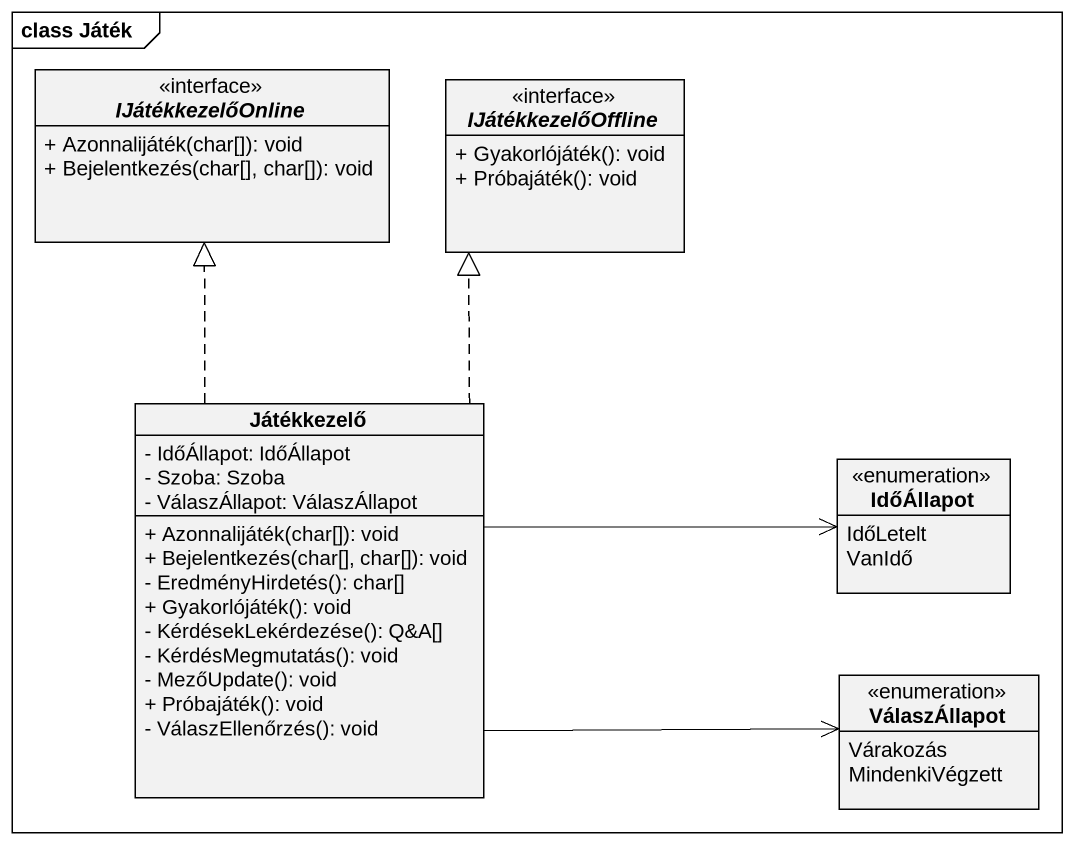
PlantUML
@startuml
mainframe class Játék
hide circle
hide empty members
skinparam classAttributeIconSize 0
interface IJátékkezelőOnline <<interface>> {
  + Azonnalijáték(char[]): void
  + Bejelentkezés(char[], char[]): void
}
interface IJátékkezelőOffline <<interface>> {
  + Gyakorlójáték(): void
  + Próbajáték(): void
}
class Játékkezelő {
  - IdőÁllapot: IdőÁllapot
  - Szoba: Szoba
  - VálaszÁllapot: VálaszÁllapot
  + Azonnalijáték(char[]): void
  + Bejelentkezés(char[], char[]): void
  - EredményHirdetés(): char[]
  + Gyakorlójáték(): void
  - KérdésekLekérdezése(): Q&A[]
  - KérdésMegmutatás(): void
  - MezőUpdate(): void
  + Próbajáték(): void
  - VálaszEllenőrzés(): void
}
enum IdőÁllapot {
  IdőLetelt
  VanIdő
}
enum VálaszÁllapot {
  Várakozás
  MindenkiVégzett
}
Játékkezelő .up.|> IJátékkezelőOnline
Játékkezelő .up.|> IJátékkezelőOffline
Játékkezelő -right-> IdőÁllapot
Játékkezelő -right-> VálaszÁllapot
@enduml
